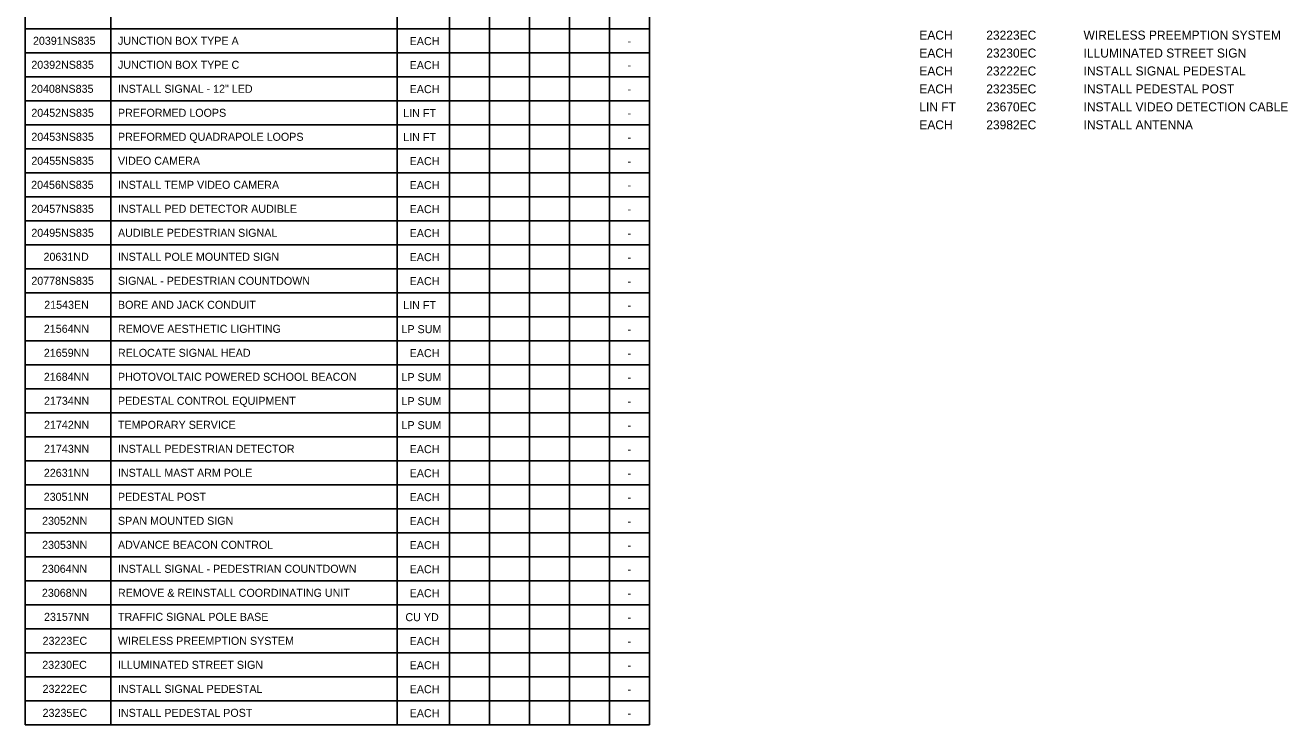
# Model space of a CAD drawing. Extents: x 1627851 to 1628589, y 1641034 to 1642306.
# Drawn here: x 1627938 to 1628515, y 1641034 to 1641353 of the extents above; entities that cross this region are included whole.
import ezdxf

# ---------------------------------------------------------------- set-up
doc = ezdxf.new("R2010")
doc.units = 0
doc.layers.add('Default', color=7, linetype='Continuous')
doc.layers.add('T_PL_NOTE_PT', color=7, linetype='Continuous')

msp = doc.modelspace()

# ---------------------------------------------------------------- linework, layer by layer
at = {"layer": 'Default'}
for p, q in [((1627938.2, 1641033.64), (1627938.2, 1642213.22)), ((1627977.26, 1641033.64), (1627977.26, 1642174.81)), ((1628108.2, 1641033.64), (1628108.2, 1642174.81)), ((1628132.01, 1641033.64), (1628132.01, 1642174.81)), ((1628150.3, 1641033.64), (1628150.3, 1642174.81)), ((1628168.58, 1641033.64), (1628168.58, 1642174.81)), ((1628186.87, 1641033.64), (1628186.87, 1642174.81)), ((1628205.16, 1641033.64), (1628205.16, 1642174.81)), ((1628223.45, 1641033.64), (1628223.45, 1642174.81)), ((1627938.2, 1641351.85), (1628223.45, 1641351.85)), ((1627938.2, 1641340.88), (1628223.45, 1641340.88)), ((1627938.2, 1641329.9), (1628223.45, 1641329.9)), ((1627938.2, 1641318.93), (1628223.45, 1641318.93)), ((1627938.2, 1641307.96), (1628223.45, 1641307.96)), ((1627938.2, 1641296.99), (1628223.45, 1641296.99)), ((1627938.2, 1641286.01), (1628223.45, 1641286.01)), ((1627938.2, 1641275.04), (1628223.45, 1641275.04)), ((1627938.2, 1641264.07), (1628223.45, 1641264.07)), ((1627938.2, 1641253.1), (1628223.45, 1641253.1)), ((1627938.2, 1641242.12), (1628223.45, 1641242.12)), ((1627938.2, 1641231.15), (1628223.45, 1641231.15)), ((1627938.2, 1641220.18), (1628223.45, 1641220.18)), ((1627938.2, 1641209.2), (1628223.45, 1641209.2)), ((1627938.2, 1641198.23), (1628223.45, 1641198.23)), ((1627938.2, 1641187.26), (1628223.45, 1641187.26)), ((1627938.2, 1641176.29), (1628223.45, 1641176.29)), ((1627938.2, 1641165.31), (1628223.45, 1641165.31)), ((1627938.2, 1641154.34), (1628223.45, 1641154.34)), ((1627938.2, 1641143.37), (1628223.45, 1641143.37)), ((1627938.2, 1641132.39), (1628223.45, 1641132.39)), ((1627938.2, 1641121.42), (1628223.45, 1641121.42)), ((1627938.2, 1641110.45), (1628223.45, 1641110.45)), ((1627938.2, 1641099.48), (1628223.45, 1641099.48)), ((1627938.2, 1641088.5), (1628223.45, 1641088.5)), ((1627938.2, 1641077.53), (1628223.45, 1641077.53)), ((1627938.2, 1641066.56), (1628223.45, 1641066.56)), ((1627938.2, 1641055.58), (1628223.45, 1641055.58)), ((1627938.2, 1641044.61), (1628223.45, 1641044.61)), ((1627938.2, 1641033.64), (1628223.45, 1641033.64))]:
    msp.add_line(p, q, dxfattribs=at)

# ---------------------------------------------------------------- texts
at = {"layer": 'T_PL_NOTE_PT'}
for s, p in [('EACH', (1628346.78, 1641346.88)), ('23223EC', (1628377.38, 1641346.88)), ('WIRELESS PREEMPTION SYSTEM', (1628421.83, 1641346.88)), ('EACH', (1628346.78, 1641338.68)), ('23230EC', (1628377.38, 1641338.68)), ('ILLUMINATED STREET SIGN', (1628421.83, 1641338.68)), ('EACH', (1628346.78, 1641330.47)), ('23222EC', (1628377.38, 1641330.47)), ('INSTALL SIGNAL PEDESTAL', (1628421.83, 1641330.47)), ('EACH', (1628346.78, 1641322.27)), ('23235EC', (1628377.38, 1641322.27)), ('INSTALL PEDESTAL POST', (1628421.83, 1641322.27)), ('LIN FT', (1628346.78, 1641314.07)), ('23670EC', (1628377.38, 1641314.07)), ('INSTALL VIDEO DETECTION CABLE', (1628421.83, 1641314.07)), ('EACH', (1628346.78, 1641305.87)), ('23982EC', (1628377.38, 1641305.87)), ('INSTALL ANTENNA', (1628421.83, 1641305.87))]:
    msp.add_text(s, height=4.101, dxfattribs=at).set_placement(p)
for s, height, p in [('20391NS835', 3.658, (1627941.73, 1641344.5)), ('JUNCTION BOX TYPE A', 3.6576, (1627980.57, 1641344.5)), ('EACH', 3.658, (1628113.88, 1641344.35)), ('-', 3.66, (1628213.42, 1641344.35)), ('20392NS835', 3.658, (1627940.98, 1641333.53)), ('JUNCTION BOX TYPE C', 3.6576, (1627980.57, 1641333.53)), ('EACH', 3.658, (1628113.88, 1641333.37)), ('-', 3.66, (1628213.42, 1641333.37)), ('20408NS835', 3.658, (1627940.84, 1641322.55)), ('INSTALL SIGNAL - 12" LED', 3.6576, (1627980.57, 1641322.55)), ('EACH', 3.658, (1628113.88, 1641322.4)), ('-', 3.66, (1628213.42, 1641322.4)), ('20452NS835', 3.658, (1627940.98, 1641311.58)), ('PREFORMED LOOPS', 3.6576, (1627980.57, 1641311.58)), ('LIN FT', 3.658, (1628110.96, 1641311.43)), ('-', 3.66, (1628213.42, 1641311.43)), ('20453NS835', 3.658, (1627940.98, 1641300.61)), ('PREFORMED QUADRAPOLE LOOPS', 3.6576, (1627980.57, 1641300.61)), ('LIN FT', 3.658, (1628110.96, 1641300.45)), ('-', 3.66, (1628213.42, 1641300.45)), ('20455NS835', 3.658, (1627940.98, 1641289.64)), ('VIDEO CAMERA', 3.6576, (1627980.57, 1641289.64)), ('EACH', 3.658, (1628113.88, 1641289.48)), ('-', 3.66, (1628213.42, 1641289.48)), ('20456NS835', 3.658, (1627940.9, 1641278.66)), ('INSTALL TEMP VIDEO CAMERA', 3.6576, (1627980.57, 1641278.66)), ('EACH', 3.658, (1628113.88, 1641278.51)), ('-', 3.66, (1628213.42, 1641278.51)), ('20457NS835', 3.658, (1627940.98, 1641267.69)), ('INSTALL PED DETECTOR AUDIBLE', 3.6576, (1627980.57, 1641267.69)), ('EACH', 3.658, (1628113.88, 1641267.54)), ('-', 3.66, (1628213.42, 1641267.54)), ('20495NS835', 3.658, (1627940.98, 1641256.72)), ('AUDIBLE PEDESTRIAN SIGNAL', 3.6576, (1627980.57, 1641256.72)), ('EACH', 3.658, (1628113.88, 1641256.56)), ('-', 3.66, (1628213.42, 1641256.56)), ('20631ND', 3.658, (1627946.55, 1641245.75)), ('INSTALL POLE MOUNTED SIGN', 3.6576, (1627980.57, 1641245.75)), ('EACH', 3.658, (1628113.88, 1641245.59)), ('-', 3.66, (1628213.42, 1641245.59)), ('20778NS835', 3.658, (1627940.98, 1641234.77)), ('SIGNAL - PEDESTRIAN COUNTDOWN', 3.6576, (1627980.57, 1641234.77)), ('EACH', 3.658, (1628113.88, 1641234.62)), ('-', 3.66, (1628213.42, 1641234.62)), ('21543EN', 3.658, (1627946.87, 1641223.8)), ('BORE AND JACK CONDUIT', 3.6576, (1627980.57, 1641223.8)), ('LIN FT', 3.658, (1628110.96, 1641223.64)), ('-', 3.66, (1628213.42, 1641223.64)), ('21564NN', 3.658, (1627946.7, 1641212.83)), ('REMOVE AESTHETIC LIGHTING', 3.6576, (1627980.57, 1641212.83)), ('LP SUM', 3.658, (1628110.14, 1641212.67)), ('-', 3.66, (1628213.42, 1641212.67)), ('21659NN', 3.658, (1627946.7, 1641201.85)), ('RELOCATE SIGNAL HEAD', 3.6576, (1627980.57, 1641201.85)), ('EACH', 3.658, (1628113.88, 1641201.7)), ('-', 3.66, (1628213.42, 1641201.7)), ('21684NN', 3.658, (1627946.7, 1641190.88)), ('PHOTOVOLTAIC POWERED SCHOOL BEACON', 3.6576, (1627980.57, 1641190.88)), ('LP SUM', 3.658, (1628110.14, 1641190.73)), ('-', 3.66, (1628213.42, 1641190.73)), ('21734NN', 3.658, (1627946.78, 1641179.91)), ('PEDESTAL CONTROL EQUIPMENT', 3.6576, (1627980.57, 1641179.91)), ('LP SUM', 3.658, (1628110.14, 1641179.75)), ('-', 3.66, (1628213.42, 1641179.75)), ('21742NN', 3.658, (1627946.78, 1641168.94)), ('TEMPORARY SERVICE', 3.6576, (1627980.57, 1641168.94)), ('LP SUM', 3.658, (1628110.14, 1641168.78)), ('-', 3.66, (1628213.42, 1641168.78)), ('21743NN', 3.658, (1627946.78, 1641157.96)), ('INSTALL PEDESTRIAN DETECTOR', 3.6576, (1627980.57, 1641157.96)), ('EACH', 3.658, (1628113.88, 1641157.81)), ('-', 3.66, (1628213.42, 1641157.81)), ('22631NN', 3.658, (1627946.7, 1641146.99)), ('INSTALL MAST ARM POLE', 3.6576, (1627980.57, 1641146.99)), ('EACH', 3.658, (1628113.88, 1641146.83)), ('-', 3.66, (1628213.42, 1641146.83)), ('23051NN', 3.658, (1627946.64, 1641136.02)), ('PEDESTAL POST', 3.6576, (1627980.57, 1641136.02)), ('EACH', 3.658, (1628113.88, 1641135.86)), ('-', 3.66, (1628213.42, 1641135.86)), ('23052NN', 3.658, (1627945.89, 1641125.04)), ('SPAN MOUNTED SIGN', 3.6576, (1627980.57, 1641125.04)), ('EACH', 3.658, (1628113.88, 1641124.89)), ('-', 3.66, (1628213.42, 1641124.89)), ('23053NN', 3.658, (1627945.89, 1641114.07)), ('ADVANCE BEACON CONTROL', 3.6576, (1627980.57, 1641114.07)), ('EACH', 3.658, (1628113.88, 1641113.92)), ('-', 3.66, (1628213.42, 1641113.92)), ('23064NN', 3.658, (1627945.81, 1641103.1)), ('INSTALL SIGNAL - PEDESTRIAN COUNTDOWN', 3.6576, (1627980.57, 1641103.1)), ('EACH', 3.658, (1628113.88, 1641102.94)), ('-', 3.66, (1628213.42, 1641102.94)), ('23068NN', 3.658, (1627945.81, 1641092.13)), ('REMOVE & REINSTALL COORDINATING UNIT', 3.6576, (1627980.57, 1641092.13)), ('EACH', 3.658, (1628113.88, 1641091.97)), ('-', 3.66, (1628213.42, 1641091.97)), ('23157NN', 3.658, (1627946.78, 1641081.15)), ('TRAFFIC SIGNAL POLE BASE', 3.6576, (1627980.57, 1641081.15)), ('CU YD', 3.658, (1628111.94, 1641081)), ('-', 3.66, (1628213.42, 1641081)), ('23223EC', 3.658, (1627946.12, 1641070.18)), ('WIRELESS PREEMPTION SYSTEM', 3.6576, (1627980.57, 1641070.18)), ('EACH', 3.658, (1628113.88, 1641070.03)), ('-', 3.66, (1628213.42, 1641070.03)), ('23230EC', 3.658, (1627945.98, 1641059.21)), ('ILLUMINATED STREET SIGN', 3.6576, (1627980.57, 1641059.21)), ('EACH', 3.658, (1628113.88, 1641059.05)), ('-', 3.66, (1628213.42, 1641059.05)), ('23222EC', 3.658, (1627946.12, 1641048.23)), ('INSTALL SIGNAL PEDESTAL', 3.6576, (1627980.57, 1641048.23)), ('EACH', 3.658, (1628113.88, 1641048.08)), ('-', 3.66, (1628213.42, 1641048.08)), ('23235EC', 3.658, (1627946.12, 1641037.26)), ('INSTALL PEDESTAL POST', 3.6576, (1627980.57, 1641037.26)), ('EACH', 3.658, (1628113.88, 1641037.11)), ('-', 3.66, (1628213.42, 1641037.11))]:
    msp.add_text(s, height=height, rotation=360, dxfattribs=at).set_placement(p)

doc.saveas('drawing.dxf')
